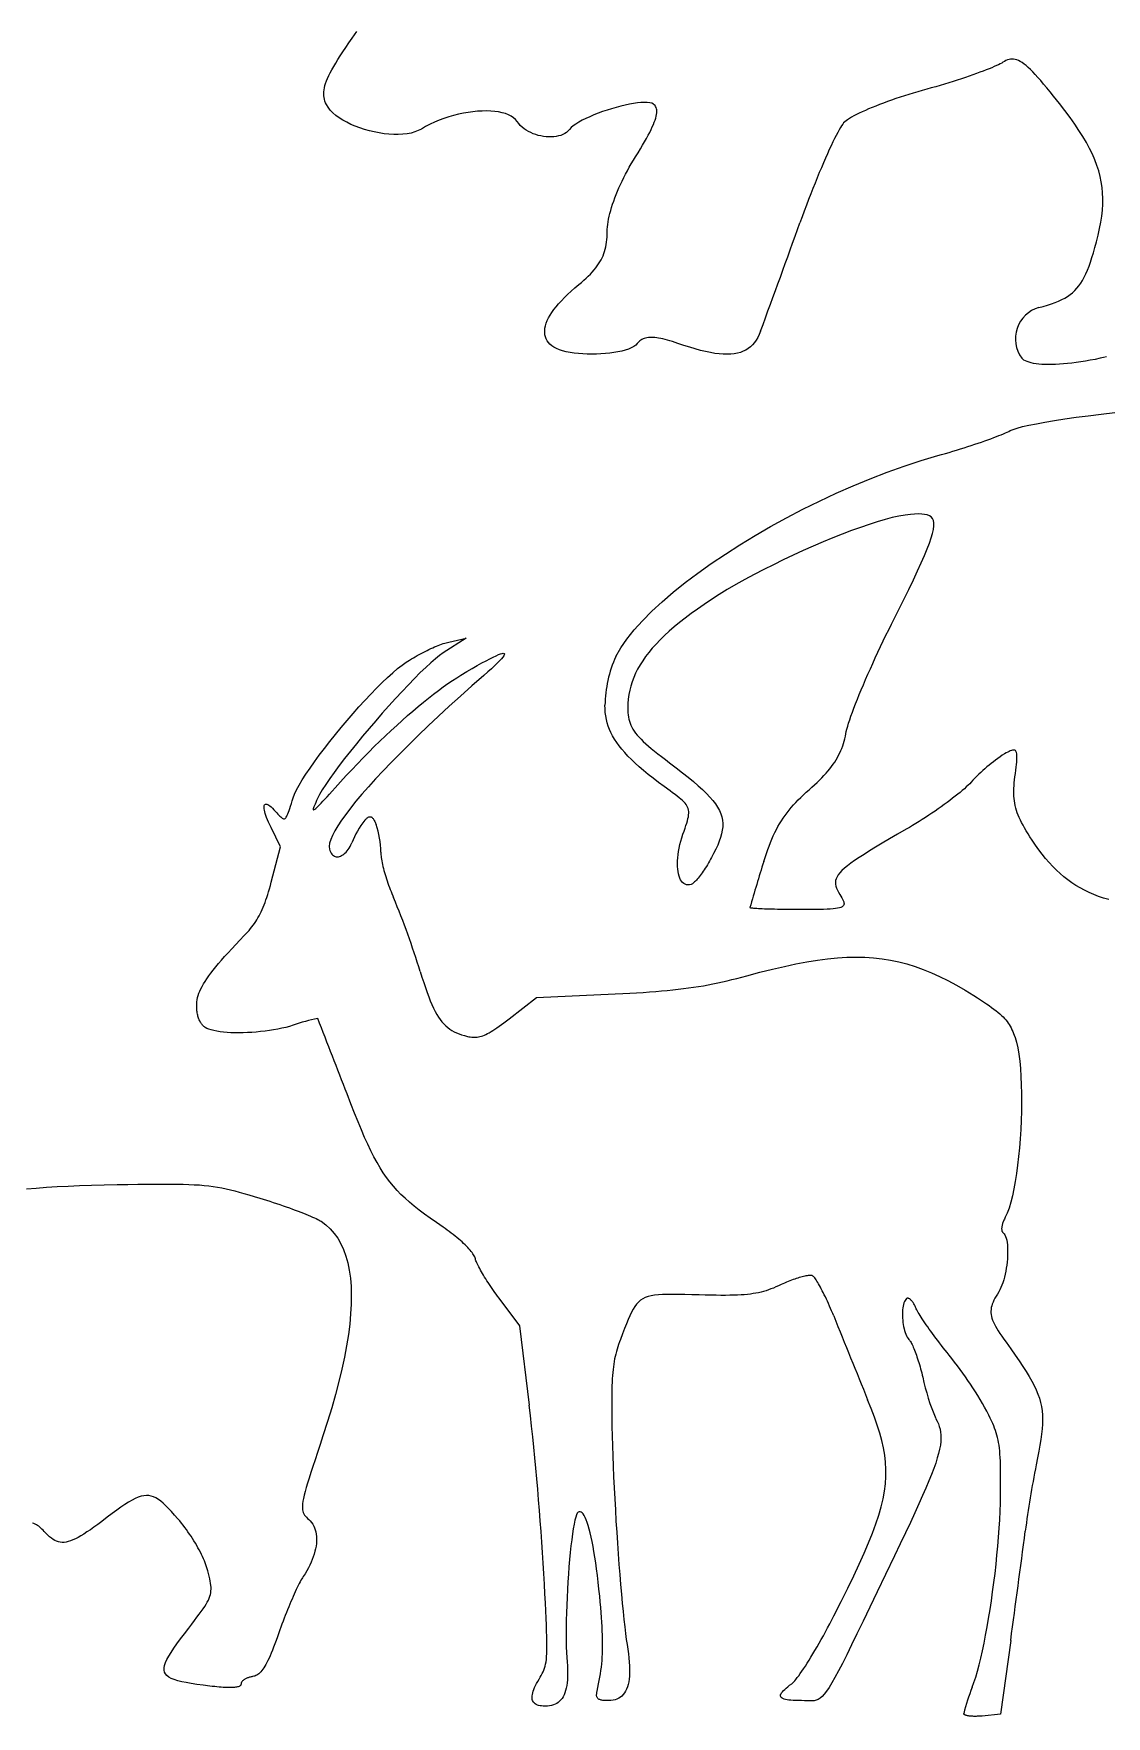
# Model space of a CAD drawing. Extents: x 3 to 294, y -207 to -4.
# Drawn here: x 135.6 to 187.1, y -200.8 to -120 of the extents above; entities that cross this region are included whole.
import ezdxf

# ---------------------------------------------------------------- set-up
doc = ezdxf.new("R2010")
doc.units = 0
doc.layers.get('0').update_dxf_attribs({"linetype": 'CONTINUOUS'})

msp = doc.modelspace()

# ---------------------------------------------------------------- linework, layer by layer
at = {"color": 1}
for p, q in [((183.044, -135.581), (183.044, -135.581)), ((156.385, -149.035), (155.272, -149.738)), ((155.544, -149.215), (156.385, -149.035)), ((147.48, -159.051), (147.019, -158.117)), ((147.03, -160.742), (147.48, -159.051)), ((170.001, -161.964), (170.001, -161.964)), ((158.444, -167.296), (159.751, -166.284)), ((159.751, -166.284), (163.537, -166.106)), ((158.953, -182.036), (157.96, -180.709)), ((159.413, -185.845), (158.953, -182.036)), ((182.512, -197.141), (182.027, -200.687)), ((180.258, -200.654), (180.258, -200.654)), ((182.027, -200.687), (181.143, -200.768))]:
    msp.add_line(p, q, dxfattribs=at)
for points in [[(149.672, -123.407), (149.635, -123.326), (149.604, -123.244), (149.58, -123.161), (149.562, -123.077), (149.551, -122.99), (149.547, -122.9), (149.55, -122.808), (149.56, -122.711), (149.579, -122.61), (149.605, -122.505), (149.639, -122.394), (149.681, -122.277), (149.732, -122.154), (149.792, -122.024), (149.86, -121.886), (149.937, -121.741), (150.024, -121.587), (150.12, -121.424), (150.226, -121.252), (150.342, -121.069), (150.467, -120.876), (150.604, -120.672), (150.75, -120.456), (150.907, -120.229)], [(150.907, -120.229), (151.019, -120.065), (151.129, -119.899)], [(182.14, -121.385), (182.082, -121.42), (182.012, -121.459), (181.928, -121.501), (181.833, -121.545), (181.726, -121.593), (181.607, -121.643), (181.479, -121.695), (181.34, -121.75), (181.193, -121.806), (181.036, -121.864), (180.872, -121.923), (180.7, -121.984), (180.521, -122.046), (180.336, -122.109), (180.145, -122.172), (179.949, -122.236), (179.748, -122.3), (179.544, -122.364), (179.336, -122.428), (179.125, -122.492), (178.912, -122.555), (178.698, -122.617), (178.482, -122.678), (178.266, -122.738)], [(184.57, -123.008), (184.402, -122.8), (184.243, -122.606), (184.093, -122.427), (183.951, -122.262), (183.817, -122.11), (183.69, -121.971), (183.57, -121.846), (183.457, -121.733), (183.35, -121.632), (183.248, -121.543), (183.151, -121.466), (183.059, -121.401), (182.971, -121.346), (182.887, -121.302), (182.806, -121.269), (182.727, -121.245), (182.651, -121.232), (182.576, -121.228), (182.503, -121.233), (182.431, -121.247), (182.359, -121.269), (182.286, -121.3), (182.213, -121.339), (182.14, -121.385)], [(178.266, -122.738), (178.051, -122.799), (177.836, -122.862), (177.623, -122.926), (177.411, -122.992), (177.203, -123.06), (176.997, -123.129), (176.795, -123.198), (176.598, -123.269), (176.405, -123.34), (176.218, -123.411), (176.037, -123.482), (175.863, -123.553), (175.696, -123.623), (175.537, -123.693), (175.386, -123.761), (175.243, -123.829), (175.111, -123.895), (174.988, -123.959), (174.876, -124.022), (174.775, -124.082), (174.687, -124.14), (174.61, -124.195), (174.546, -124.248), (174.496, -124.297)], [(154.231, -124.587), (154.082, -124.665), (153.917, -124.729), (153.736, -124.779), (153.543, -124.815), (153.339, -124.839), (153.125, -124.849), (152.903, -124.848), (152.675, -124.835), (152.443, -124.81), (152.209, -124.775), (151.974, -124.729), (151.74, -124.674), (151.509, -124.609), (151.283, -124.535), (151.063, -124.453), (150.852, -124.363), (150.651, -124.265), (150.461, -124.16), (150.285, -124.049), (150.125, -123.931), (149.981, -123.807), (149.857, -123.679), (149.753, -123.545), (149.672, -123.407)], [(165.365, -123.39), (165.289, -123.351), (165.189, -123.325), (165.068, -123.311), (164.928, -123.308), (164.77, -123.316), (164.597, -123.333), (164.412, -123.36), (164.215, -123.396), (164.01, -123.439), (163.798, -123.49), (163.582, -123.547), (163.363, -123.611), (163.145, -123.679), (162.928, -123.753), (162.716, -123.831), (162.51, -123.912), (162.312, -123.996), (162.125, -124.082), (161.95, -124.169), (161.791, -124.258), (161.648, -124.346), (161.524, -124.434), (161.422, -124.521), (161.343, -124.607)], [(164.508, -125.921), (164.629, -125.726), (164.741, -125.541), (164.846, -125.365), (164.943, -125.198), (165.032, -125.039), (165.114, -124.889), (165.188, -124.748), (165.255, -124.614), (165.314, -124.488), (165.366, -124.37), (165.41, -124.259), (165.448, -124.155), (165.478, -124.058), (165.502, -123.968), (165.518, -123.885), (165.527, -123.808), (165.53, -123.736), (165.526, -123.671), (165.515, -123.611), (165.498, -123.557), (165.474, -123.508), (165.444, -123.464), (165.408, -123.424), (165.365, -123.39)], [(186.626, -130.008), (186.708, -129.681), (186.778, -129.366), (186.835, -129.061), (186.88, -128.766), (186.911, -128.479), (186.929, -128.198), (186.934, -127.924), (186.924, -127.654), (186.9, -127.388), (186.861, -127.124), (186.807, -126.861), (186.737, -126.598), (186.652, -126.334), (186.55, -126.067), (186.432, -125.797), (186.298, -125.521), (186.145, -125.24), (185.976, -124.952), (185.788, -124.656), (185.583, -124.35), (185.358, -124.033), (185.115, -123.705), (184.852, -123.363), (184.57, -123.008)], [(158.832, -124.229), (158.756, -124.132), (158.661, -124.046), (158.547, -123.97), (158.417, -123.905), (158.272, -123.849), (158.113, -123.804), (157.941, -123.768), (157.757, -123.742), (157.563, -123.726), (157.36, -123.72), (157.149, -123.723), (156.93, -123.736), (156.707, -123.758), (156.479, -123.789), (156.248, -123.829), (156.015, -123.878), (155.781, -123.936), (155.548, -124.004), (155.317, -124.079), (155.089, -124.164), (154.865, -124.257), (154.647, -124.359), (154.435, -124.469), (154.231, -124.587)], [(161.343, -124.607), (161.276, -124.681), (161.2, -124.746), (161.114, -124.802), (161.021, -124.85), (160.92, -124.89), (160.814, -124.921), (160.702, -124.944), (160.586, -124.96), (160.466, -124.967), (160.343, -124.967), (160.219, -124.959), (160.093, -124.944), (159.968, -124.921), (159.843, -124.892), (159.72, -124.855), (159.6, -124.811), (159.483, -124.761), (159.37, -124.704), (159.262, -124.64), (159.161, -124.57), (159.066, -124.494), (158.979, -124.411), (158.901, -124.323), (158.832, -124.229)], [(174.496, -124.297), (174.45, -124.354), (174.398, -124.428), (174.34, -124.52), (174.277, -124.628), (174.209, -124.751), (174.136, -124.89), (174.059, -125.042), (173.978, -125.208), (173.893, -125.386), (173.805, -125.576), (173.714, -125.778), (173.62, -125.99), (173.524, -126.211), (173.426, -126.442), (173.326, -126.681), (173.224, -126.928), (173.122, -127.181), (173.018, -127.44), (172.914, -127.705), (172.81, -127.975), (172.706, -128.248), (172.603, -128.524), (172.5, -128.804), (172.398, -129.084)], [(163.149, -129.513), (163.152, -129.402), (163.16, -129.286), (163.174, -129.165), (163.192, -129.039), (163.216, -128.908), (163.245, -128.773), (163.279, -128.635), (163.317, -128.492), (163.36, -128.346), (163.408, -128.197), (163.461, -128.045), (163.517, -127.891), (163.578, -127.733), (163.644, -127.574), (163.713, -127.413), (163.787, -127.25), (163.864, -127.086), (163.946, -126.921), (164.031, -126.755), (164.119, -126.588), (164.211, -126.421), (164.307, -126.254), (164.406, -126.087), (164.508, -125.921)], [(161.784, -132.055), (161.909, -131.95), (162.027, -131.847), (162.139, -131.745), (162.243, -131.646), (162.341, -131.547), (162.433, -131.45), (162.518, -131.353), (162.597, -131.256), (162.669, -131.16), (162.736, -131.063), (162.798, -130.965), (162.854, -130.867), (162.904, -130.768), (162.949, -130.667), (162.989, -130.564), (163.025, -130.46), (163.055, -130.353), (163.081, -130.243), (163.103, -130.13), (163.12, -130.015), (163.133, -129.895), (163.142, -129.772), (163.148, -129.645), (163.149, -129.513)], [(183.862, -133.157), (184.076, -133.098), (184.277, -133.038), (184.465, -132.977), (184.641, -132.913), (184.805, -132.846), (184.959, -132.776), (185.103, -132.701), (185.236, -132.621), (185.362, -132.535), (185.478, -132.442), (185.588, -132.342), (185.69, -132.233), (185.787, -132.115), (185.877, -131.988), (185.963, -131.85), (186.045, -131.7), (186.123, -131.539), (186.198, -131.364), (186.271, -131.177), (186.343, -130.974), (186.413, -130.757), (186.484, -130.524), (186.554, -130.275), (186.626, -130.008)], [(160.486, -134.996), (160.4, -134.92), (160.328, -134.839), (160.267, -134.753), (160.219, -134.663), (160.184, -134.568), (160.16, -134.468), (160.149, -134.365), (160.15, -134.257), (160.164, -134.145), (160.189, -134.029), (160.226, -133.909), (160.276, -133.785), (160.337, -133.658), (160.41, -133.527), (160.495, -133.393), (160.592, -133.256), (160.7, -133.116), (160.82, -132.972), (160.952, -132.826), (161.096, -132.677), (161.25, -132.525), (161.417, -132.371), (161.595, -132.214), (161.784, -132.055)], [(164.594, -134.879), (164.52, -134.955), (164.424, -135.024), (164.306, -135.088), (164.169, -135.147), (164.016, -135.199), (163.847, -135.245), (163.666, -135.285), (163.473, -135.319), (163.271, -135.348), (163.062, -135.369), (162.848, -135.385), (162.631, -135.394), (162.412, -135.397), (162.194, -135.394), (161.979, -135.384), (161.768, -135.368), (161.564, -135.345), (161.369, -135.315), (161.184, -135.279), (161.011, -135.236), (160.853, -135.187), (160.712, -135.13), (160.589, -135.066), (160.486, -134.996)], [(166.538, -134.875), (166.405, -134.83), (166.277, -134.788), (166.155, -134.75), (166.038, -134.716), (165.926, -134.686), (165.819, -134.661), (165.716, -134.639), (165.619, -134.621), (165.526, -134.607), (165.437, -134.597), (165.353, -134.591), (165.273, -134.59), (165.197, -134.592), (165.124, -134.598), (165.056, -134.608), (164.992, -134.622), (164.931, -134.64), (164.873, -134.662), (164.819, -134.689), (164.768, -134.719), (164.72, -134.753), (164.676, -134.791), (164.634, -134.833), (164.594, -134.879)], [(170.507, -134.296), (170.444, -134.448), (170.375, -134.589), (170.298, -134.718), (170.214, -134.836), (170.122, -134.942), (170.023, -135.038), (169.915, -135.122), (169.799, -135.195), (169.674, -135.256), (169.539, -135.307), (169.396, -135.347), (169.243, -135.375), (169.079, -135.393), (168.906, -135.4), (168.721, -135.395), (168.526, -135.38), (168.32, -135.355), (168.102, -135.318), (167.873, -135.271), (167.631, -135.213), (167.377, -135.144), (167.111, -135.065), (166.831, -134.975), (166.538, -134.875)], [(186.805, -135.594), (186.566, -135.643), (186.332, -135.687), (186.102, -135.727), (185.879, -135.762), (185.66, -135.794), (185.448, -135.821), (185.243, -135.844), (185.044, -135.862), (184.852, -135.877), (184.668, -135.887), (184.491, -135.892), (184.322, -135.894), (184.162, -135.891), (184.01, -135.884), (183.867, -135.873), (183.734, -135.858), (183.611, -135.838), (183.497, -135.814), (183.394, -135.786), (183.301, -135.753), (183.219, -135.717), (183.149, -135.676), (183.09, -135.631), (183.044, -135.581)], [(187.113, -135.525), (186.965, -135.56), (186.805, -135.594)], [(182.489, -139.066), (182.629, -139.005), (182.827, -138.94), (183.081, -138.873), (183.388, -138.803), (183.746, -138.731), (184.154, -138.657), (184.609, -138.582), (185.108, -138.505), (185.65, -138.426), (186.233, -138.347), (186.855, -138.267), (187.512, -138.187)], [(179.015, -140.265), (179.195, -140.214), (179.376, -140.161), (179.557, -140.108), (179.738, -140.054), (179.918, -139.999), (180.097, -139.944), (180.274, -139.888), (180.449, -139.832), (180.621, -139.776), (180.789, -139.721), (180.953, -139.665), (181.113, -139.611), (181.268, -139.557), (181.417, -139.504), (181.561, -139.452), (181.697, -139.401), (181.827, -139.352), (181.948, -139.305), (182.062, -139.26), (182.167, -139.216), (182.263, -139.175), (182.349, -139.136), (182.424, -139.1), (182.489, -139.066)], [(163.56, -149.908), (163.8, -149.494), (164.096, -149.069), (164.446, -148.633), (164.846, -148.188), (165.294, -147.737), (165.787, -147.28), (166.321, -146.821), (166.894, -146.36), (167.504, -145.9), (168.146, -145.441), (168.819, -144.987), (169.52, -144.539), (170.245, -144.098), (170.991, -143.666), (171.757, -143.246), (172.538, -142.839), (173.332, -142.446), (174.137, -142.07), (174.948, -141.713), (175.764, -141.376), (176.582, -141.06), (177.398, -140.769), (178.21, -140.503), (179.015, -140.265)], [(177.697, -143.086), (177.441, -143.117), (177.151, -143.169), (176.831, -143.241), (176.484, -143.333), (176.112, -143.442), (175.718, -143.568), (175.304, -143.71), (174.874, -143.866), (174.428, -144.035), (173.972, -144.217), (173.505, -144.41), (173.033, -144.613), (172.556, -144.824), (172.078, -145.043), (171.601, -145.269), (171.129, -145.5), (170.662, -145.735), (170.205, -145.974), (169.76, -146.214), (169.328, -146.455), (168.914, -146.696), (168.52, -146.935), (168.147, -147.172), (167.799, -147.405)], [(176.794, -148.352), (177.093, -147.754), (177.368, -147.201), (177.618, -146.693), (177.844, -146.226), (178.045, -145.8), (178.223, -145.412), (178.378, -145.062), (178.509, -144.746), (178.617, -144.465), (178.703, -144.215), (178.766, -143.995), (178.808, -143.803), (178.828, -143.638), (178.826, -143.498), (178.803, -143.381), (178.76, -143.285), (178.696, -143.209), (178.611, -143.151), (178.507, -143.11), (178.383, -143.083), (178.24, -143.069), (178.078, -143.066), (177.897, -143.072), (177.697, -143.086)], [(167.799, -147.405), (167.482, -147.628), (167.18, -147.847), (166.894, -148.063), (166.624, -148.277), (166.369, -148.487), (166.128, -148.695), (165.903, -148.902), (165.693, -149.106), (165.496, -149.309), (165.314, -149.511), (165.146, -149.712), (164.992, -149.913), (164.852, -150.113), (164.724, -150.313), (164.61, -150.513), (164.509, -150.714), (164.421, -150.916), (164.345, -151.12), (164.281, -151.324), (164.229, -151.53), (164.19, -151.739), (164.161, -151.95), (164.145, -152.163), (164.139, -152.379)], [(174.601, -153.613), (174.622, -153.51), (174.651, -153.392), (174.689, -153.258), (174.734, -153.11), (174.787, -152.948), (174.848, -152.774), (174.915, -152.587), (174.989, -152.389), (175.069, -152.181), (175.155, -151.963), (175.247, -151.736), (175.344, -151.502), (175.446, -151.26), (175.552, -151.012), (175.662, -150.758), (175.777, -150.499), (175.895, -150.236), (176.016, -149.97), (176.141, -149.702), (176.267, -149.432), (176.396, -149.161), (176.527, -148.891), (176.66, -148.621), (176.794, -148.352)], [(153.498, -150.184), (153.582, -150.13), (153.669, -150.076), (153.757, -150.022), (153.848, -149.968), (153.939, -149.916), (154.032, -149.863), (154.126, -149.812), (154.22, -149.762), (154.315, -149.713), (154.409, -149.665), (154.503, -149.619), (154.596, -149.574), (154.688, -149.531), (154.779, -149.49), (154.868, -149.451), (154.955, -149.414), (155.04, -149.379), (155.122, -149.347), (155.202, -149.318), (155.278, -149.291), (155.35, -149.267), (155.419, -149.247), (155.484, -149.229), (155.544, -149.215)], [(148.081, -156.686), (148.147, -156.51), (148.244, -156.306), (148.368, -156.077), (148.519, -155.825), (148.693, -155.553), (148.889, -155.263), (149.103, -154.959), (149.335, -154.644), (149.581, -154.319), (149.84, -153.987), (150.108, -153.652), (150.385, -153.316), (150.667, -152.982), (150.953, -152.651), (151.239, -152.328), (151.525, -152.015), (151.807, -151.714), (152.084, -151.428), (152.352, -151.161), (152.611, -150.913), (152.857, -150.689), (153.088, -150.491), (153.303, -150.322), (153.498, -150.184)], [(155.272, -149.738), (155.102, -149.856), (154.905, -150.013), (154.684, -150.205), (154.44, -150.429), (154.178, -150.682), (153.899, -150.961), (153.607, -151.262), (153.304, -151.583), (152.993, -151.919), (152.677, -152.269), (152.358, -152.628), (152.04, -152.994), (151.724, -153.364), (151.415, -153.733), (151.114, -154.099), (150.824, -154.459), (150.548, -154.809), (150.29, -155.146), (150.051, -155.468), (149.834, -155.77), (149.642, -156.05), (149.479, -156.305), (149.346, -156.53), (149.247, -156.724)], [(156.13, -150.802), (156.412, -150.634), (156.674, -150.481), (156.915, -150.342), (157.135, -150.218), (157.336, -150.108), (157.515, -150.014), (157.675, -149.934), (157.814, -149.868), (157.932, -149.818), (158.03, -149.782), (158.107, -149.761), (158.164, -149.754), (158.2, -149.762), (158.215, -149.785), (158.21, -149.822), (158.184, -149.874), (158.137, -149.941), (158.07, -150.023), (157.981, -150.119), (157.872, -150.23), (157.742, -150.355), (157.591, -150.496), (157.419, -150.65), (157.227, -150.82)], [(157.227, -150.82), (156.656, -151.321), (156.102, -151.814), (155.567, -152.299), (155.051, -152.775), (154.555, -153.241), (154.079, -153.697), (153.625, -154.141), (153.192, -154.572), (152.782, -154.99), (152.395, -155.395), (152.033, -155.785), (151.695, -156.159), (151.382, -156.517), (151.095, -156.858), (150.836, -157.181), (150.604, -157.485), (150.4, -157.77), (150.225, -158.035), (150.079, -158.278), (149.964, -158.5), (149.88, -158.699), (149.828, -158.875), (149.808, -159.026), (149.822, -159.152)], [(150.088, -156.212), (150.354, -155.918), (150.622, -155.627), (150.891, -155.34), (151.162, -155.057), (151.433, -154.778), (151.704, -154.503), (151.974, -154.234), (152.245, -153.97), (152.514, -153.713), (152.781, -153.461), (153.047, -153.216), (153.31, -152.978), (153.57, -152.747), (153.827, -152.524), (154.081, -152.309), (154.33, -152.103), (154.575, -151.905), (154.816, -151.717), (155.05, -151.538), (155.28, -151.37), (155.503, -151.211), (155.719, -151.064), (155.928, -150.927), (156.13, -150.802)], [(166.163, -156.356), (165.878, -156.149), (165.61, -155.949), (165.357, -155.754), (165.119, -155.565), (164.896, -155.381), (164.687, -155.202), (164.493, -155.026), (164.313, -154.855), (164.146, -154.687), (163.993, -154.521), (163.852, -154.358), (163.724, -154.197), (163.608, -154.037), (163.504, -153.879), (163.411, -153.721), (163.33, -153.563), (163.26, -153.404), (163.2, -153.246), (163.15, -153.085), (163.11, -152.924), (163.079, -152.76), (163.058, -152.593), (163.045, -152.424), (163.041, -152.251)], [(164.139, -152.379), (164.141, -152.495), (164.147, -152.606), (164.157, -152.713), (164.172, -152.816), (164.192, -152.916), (164.217, -153.014), (164.249, -153.11), (164.288, -153.205), (164.333, -153.299), (164.385, -153.393), (164.446, -153.487), (164.515, -153.582), (164.592, -153.679), (164.679, -153.778), (164.775, -153.88), (164.881, -153.985), (164.997, -154.093), (165.125, -154.207), (165.263, -154.325), (165.414, -154.449), (165.576, -154.579), (165.751, -154.715), (165.94, -154.859), (166.141, -155.011)], [(172.84, -156.303), (172.973, -156.186), (173.1, -156.07), (173.222, -155.956), (173.337, -155.844), (173.447, -155.732), (173.551, -155.622), (173.65, -155.513), (173.743, -155.404), (173.831, -155.296), (173.914, -155.188), (173.992, -155.08), (174.065, -154.972), (174.133, -154.864), (174.197, -154.756), (174.256, -154.647), (174.31, -154.538), (174.361, -154.427), (174.407, -154.316), (174.449, -154.203), (174.486, -154.088), (174.521, -153.972), (174.551, -153.855), (174.578, -153.735), (174.601, -153.613)], [(166.141, -155.011), (166.464, -155.255), (166.763, -155.485), (167.038, -155.704), (167.29, -155.911), (167.519, -156.109), (167.726, -156.297), (167.912, -156.478), (168.077, -156.652), (168.221, -156.82), (168.344, -156.984), (168.449, -157.143), (168.534, -157.301), (168.601, -157.457), (168.649, -157.612), (168.68, -157.768), (168.695, -157.925), (168.692, -158.086), (168.674, -158.249), (168.64, -158.418), (168.592, -158.593), (168.528, -158.774), (168.451, -158.964), (168.361, -159.162), (168.257, -159.371)], [(182.718, -155.68), (182.739, -155.516), (182.758, -155.364), (182.775, -155.225), (182.788, -155.098), (182.799, -154.983), (182.807, -154.88), (182.811, -154.788), (182.812, -154.706), (182.809, -154.635), (182.802, -154.574), (182.792, -154.523), (182.777, -154.481), (182.758, -154.448), (182.735, -154.424), (182.707, -154.408), (182.674, -154.4), (182.637, -154.399), (182.594, -154.406), (182.546, -154.419), (182.492, -154.438), (182.433, -154.464), (182.368, -154.495), (182.297, -154.531), (182.22, -154.573)], [(183.536, -158.719), (183.437, -158.565), (183.344, -158.417), (183.257, -158.276), (183.178, -158.139), (183.104, -158.008), (183.037, -157.882), (182.976, -157.758), (182.921, -157.639), (182.872, -157.521), (182.828, -157.406), (182.79, -157.292), (182.757, -157.18), (182.729, -157.067), (182.706, -156.954), (182.688, -156.84), (182.675, -156.725), (182.666, -156.608), (182.662, -156.488), (182.661, -156.364), (182.665, -156.238), (182.673, -156.106), (182.684, -155.97), (182.699, -155.828), (182.718, -155.68)], [(147.236, -157.343), (147.294, -157.409), (147.347, -157.469), (147.396, -157.522), (147.44, -157.569), (147.481, -157.61), (147.519, -157.643), (147.554, -157.669), (147.586, -157.688), (147.616, -157.698), (147.644, -157.7), (147.671, -157.693), (147.697, -157.678), (147.723, -157.653), (147.748, -157.619), (147.774, -157.575), (147.8, -157.521), (147.828, -157.456), (147.856, -157.381), (147.887, -157.295), (147.92, -157.197), (147.955, -157.087), (147.994, -156.966), (148.035, -156.833), (148.081, -156.686)], [(149.247, -156.724), (149.202, -156.821), (149.162, -156.909), (149.128, -156.988), (149.098, -157.058), (149.075, -157.118), (149.058, -157.168), (149.046, -157.208), (149.042, -157.239), (149.044, -157.258), (149.053, -157.268), (149.07, -157.267), (149.094, -157.255), (149.127, -157.232), (149.167, -157.199), (149.216, -157.154), (149.274, -157.097), (149.341, -157.029), (149.418, -156.949), (149.504, -156.857), (149.6, -156.753), (149.706, -156.637), (149.822, -156.508), (149.95, -156.367), (150.088, -156.212)], [(166.786, -158.438), (166.84, -158.288), (166.888, -158.149), (166.93, -158.02), (166.968, -157.902), (166.999, -157.792), (167.024, -157.691), (167.043, -157.597), (167.055, -157.51), (167.061, -157.428), (167.059, -157.351), (167.05, -157.279), (167.034, -157.21), (167.01, -157.143), (166.977, -157.079), (166.937, -157.015), (166.888, -156.952), (166.83, -156.888), (166.764, -156.822), (166.688, -156.755), (166.603, -156.684), (166.508, -156.61), (166.403, -156.531), (166.288, -156.446), (166.163, -156.356)], [(170.662, -159.746), (170.724, -159.55), (170.787, -159.362), (170.851, -159.18), (170.915, -159.005), (170.982, -158.836), (171.05, -158.673), (171.12, -158.516), (171.192, -158.363), (171.266, -158.216), (171.344, -158.072), (171.424, -157.933), (171.507, -157.797), (171.594, -157.664), (171.684, -157.534), (171.778, -157.406), (171.876, -157.281), (171.979, -157.157), (172.086, -157.034), (172.198, -156.912), (172.315, -156.791), (172.438, -156.67), (172.566, -156.548), (172.7, -156.426), (172.84, -156.303)], [(180.611, -155.944), (180.543, -156.014), (180.467, -156.089), (180.382, -156.169), (180.289, -156.252), (180.189, -156.339), (180.082, -156.429), (179.969, -156.522), (179.849, -156.617), (179.724, -156.714), (179.593, -156.814), (179.458, -156.915), (179.319, -157.017), (179.177, -157.119), (179.031, -157.222), (178.882, -157.326), (178.731, -157.429), (178.578, -157.531), (178.424, -157.633), (178.27, -157.733), (178.114, -157.832), (177.959, -157.928), (177.805, -158.023), (177.651, -158.114), (177.499, -158.203)], [(147.019, -158.117), (146.956, -157.988), (146.9, -157.865), (146.851, -157.749), (146.808, -157.641), (146.772, -157.54), (146.742, -157.447), (146.718, -157.362), (146.701, -157.286), (146.69, -157.217), (146.685, -157.158), (146.687, -157.107), (146.694, -157.065), (146.708, -157.032), (146.727, -157.009), (146.752, -156.996), (146.784, -156.992), (146.82, -156.999), (146.863, -157.015), (146.911, -157.042), (146.965, -157.08), (147.025, -157.129), (147.09, -157.189), (147.16, -157.26), (147.236, -157.343)], [(151.519, -157.767), (151.55, -157.735), (151.58, -157.706), (151.609, -157.681), (151.636, -157.659), (151.662, -157.64), (151.686, -157.624), (151.71, -157.612), (151.733, -157.604), (151.755, -157.598), (151.776, -157.597), (151.796, -157.599), (151.816, -157.604), (151.836, -157.613), (151.856, -157.626), (151.875, -157.643), (151.894, -157.663), (151.913, -157.687), (151.933, -157.715), (151.953, -157.747), (151.973, -157.783), (151.993, -157.822), (152.014, -157.866), (152.036, -157.914), (152.059, -157.966)], [(177.499, -158.203), (177.085, -158.442), (176.703, -158.665), (176.352, -158.872), (176.031, -159.064), (175.739, -159.242), (175.474, -159.407), (175.236, -159.561), (175.024, -159.704), (174.837, -159.836), (174.674, -159.96), (174.533, -160.076), (174.414, -160.186), (174.316, -160.289), (174.237, -160.388), (174.177, -160.482), (174.135, -160.574), (174.109, -160.664), (174.099, -160.753), (174.103, -160.842), (174.121, -160.933), (174.152, -161.025), (174.194, -161.121), (174.247, -161.22), (174.309, -161.325)], [(149.822, -159.152), (149.844, -159.225), (149.871, -159.289), (149.902, -159.345), (149.936, -159.394), (149.974, -159.434), (150.014, -159.467), (150.057, -159.493), (150.103, -159.511), (150.15, -159.521), (150.2, -159.525), (150.25, -159.521), (150.302, -159.509), (150.354, -159.491), (150.407, -159.466), (150.46, -159.434), (150.513, -159.395), (150.565, -159.35), (150.617, -159.297), (150.667, -159.239), (150.716, -159.174), (150.763, -159.102), (150.808, -159.025), (150.851, -158.941), (150.891, -158.851)], [(167.18, -160.846), (167.099, -160.867), (167.022, -160.872), (166.951, -160.863), (166.885, -160.84), (166.824, -160.804), (166.768, -160.756), (166.718, -160.695), (166.673, -160.624), (166.634, -160.541), (166.6, -160.448), (166.573, -160.346), (166.551, -160.235), (166.535, -160.116), (166.525, -159.989), (166.522, -159.856), (166.525, -159.715), (166.534, -159.569), (166.55, -159.418), (166.572, -159.263), (166.601, -159.103), (166.637, -158.94), (166.68, -158.775), (166.729, -158.607), (166.786, -158.438)], [(187.215, -161.579), (186.968, -161.504), (186.729, -161.421), (186.497, -161.332), (186.274, -161.234), (186.057, -161.13), (185.846, -161.017), (185.642, -160.896), (185.444, -160.767), (185.251, -160.629), (185.064, -160.482), (184.881, -160.326), (184.702, -160.16), (184.527, -159.985), (184.355, -159.8), (184.187, -159.605), (184.021, -159.4), (183.858, -159.184), (183.696, -158.957), (183.536, -158.719)], [(152.284, -159.3), (152.285, -159.358), (152.289, -159.422), (152.296, -159.491), (152.306, -159.564), (152.318, -159.641), (152.332, -159.723), (152.349, -159.808), (152.368, -159.896), (152.389, -159.987), (152.412, -160.081), (152.437, -160.177), (152.464, -160.276), (152.493, -160.375), (152.523, -160.476), (152.555, -160.578), (152.589, -160.681), (152.623, -160.784), (152.66, -160.887), (152.697, -160.989), (152.735, -161.091), (152.775, -161.192), (152.815, -161.291), (152.856, -161.389), (152.898, -161.485)], [(168.257, -159.371), (168.209, -159.463), (168.161, -159.554), (168.111, -159.644), (168.061, -159.732), (168.01, -159.818), (167.959, -159.903), (167.908, -159.986), (167.857, -160.066), (167.806, -160.144), (167.756, -160.218), (167.706, -160.29), (167.656, -160.359), (167.608, -160.424), (167.561, -160.485), (167.515, -160.543), (167.47, -160.596), (167.427, -160.645), (167.385, -160.689), (167.345, -160.729), (167.307, -160.763), (167.272, -160.792), (167.239, -160.816), (167.208, -160.834), (167.18, -160.846)], [(145.735, -163.304), (145.814, -163.22), (145.89, -163.138), (145.962, -163.055), (146.032, -162.972), (146.098, -162.889), (146.162, -162.804), (146.223, -162.719), (146.282, -162.631), (146.338, -162.542), (146.392, -162.451), (146.445, -162.357), (146.496, -162.259), (146.545, -162.159), (146.592, -162.055), (146.639, -161.947), (146.684, -161.835), (146.729, -161.718), (146.773, -161.596), (146.816, -161.469), (146.859, -161.336), (146.901, -161.198), (146.944, -161.053), (146.987, -160.901), (147.03, -160.742)], [(174.309, -161.325), (174.36, -161.409), (174.405, -161.487), (174.443, -161.558), (174.474, -161.623), (174.497, -161.682), (174.51, -161.735), (174.514, -161.783), (174.507, -161.826), (174.489, -161.865), (174.459, -161.898), (174.417, -161.928), (174.361, -161.954), (174.291, -161.976), (174.206, -161.995), (174.105, -162.01), (173.988, -162.023), (173.854, -162.033), (173.703, -162.041), (173.532, -162.047), (173.343, -162.051), (173.133, -162.054), (172.903, -162.056), (172.652, -162.057), (172.378, -162.057)], [(172.378, -162.057), (172.215, -162.057), (172.056, -162.056), (171.899, -162.055), (171.747, -162.054), (171.598, -162.052), (171.453, -162.05), (171.314, -162.047), (171.179, -162.044), (171.049, -162.041), (170.926, -162.038), (170.808, -162.034), (170.697, -162.03), (170.593, -162.025), (170.496, -162.021), (170.406, -162.016), (170.325, -162.011), (170.251, -162.006), (170.187, -162), (170.131, -161.995), (170.085, -161.989), (170.049, -161.983), (170.022, -161.977), (170.006, -161.971), (170.001, -161.964)], [(143.45, -166.678), (143.453, -166.58), (143.461, -166.482), (143.476, -166.383), (143.497, -166.282), (143.525, -166.18), (143.56, -166.075), (143.602, -165.968), (143.652, -165.857), (143.71, -165.743), (143.776, -165.625), (143.851, -165.503), (143.935, -165.375), (144.027, -165.243), (144.129, -165.104), (144.241, -164.959), (144.363, -164.808), (144.495, -164.649), (144.638, -164.483), (144.792, -164.309), (144.957, -164.127), (145.133, -163.935), (145.322, -163.735), (145.522, -163.524), (145.735, -163.304)], [(169.847, -165.236), (170.475, -165.068), (171.075, -164.917), (171.65, -164.784), (172.2, -164.667), (172.728, -164.568), (173.234, -164.486), (173.722, -164.422), (174.193, -164.376), (174.647, -164.348), (175.088, -164.338), (175.516, -164.347), (175.934, -164.373), (176.343, -164.419), (176.745, -164.483), (177.141, -164.566), (177.534, -164.668), (177.924, -164.789), (178.315, -164.93), (178.706, -165.089), (179.101, -165.269), (179.501, -165.468), (179.907, -165.688), (180.322, -165.927), (180.746, -166.187)], [(154.175, -165.025), (154.26, -165.301), (154.344, -165.56), (154.425, -165.802), (154.504, -166.029), (154.583, -166.239), (154.66, -166.436), (154.738, -166.618), (154.815, -166.786), (154.893, -166.942), (154.972, -167.085), (155.053, -167.217), (155.136, -167.338), (155.22, -167.448), (155.308, -167.548), (155.399, -167.639), (155.494, -167.721), (155.593, -167.796), (155.696, -167.863), (155.805, -167.923), (155.919, -167.977), (156.039, -168.025), (156.165, -168.069), (156.298, -168.108), (156.439, -168.143)], [(163.537, -166.106), (163.893, -166.089), (164.234, -166.07), (164.563, -166.051), (164.879, -166.031), (165.183, -166.01), (165.476, -165.987), (165.76, -165.963), (166.034, -165.938), (166.3, -165.911), (166.558, -165.882), (166.809, -165.851), (167.055, -165.819), (167.296, -165.784), (167.532, -165.748), (167.765, -165.709), (167.995, -165.667), (168.224, -165.623), (168.452, -165.577), (168.68, -165.527), (168.908, -165.475), (169.138, -165.42), (169.371, -165.362), (169.607, -165.301), (169.847, -165.236)], [(180.746, -166.187), (180.913, -166.292), (181.069, -166.392), (181.214, -166.487), (181.351, -166.578), (181.478, -166.665), (181.596, -166.749), (181.706, -166.83), (181.808, -166.909), (181.902, -166.986), (181.99, -167.061), (182.071, -167.134), (182.146, -167.208), (182.215, -167.28), (182.279, -167.354), (182.337, -167.427), (182.392, -167.502), (182.442, -167.578), (182.489, -167.656), (182.533, -167.737), (182.574, -167.821), (182.613, -167.907), (182.65, -167.998), (182.686, -168.092), (182.721, -168.191)], [(143.857, -167.71), (143.825, -167.688), (143.794, -167.663), (143.765, -167.636), (143.737, -167.607), (143.71, -167.577), (143.684, -167.544), (143.66, -167.51), (143.636, -167.473), (143.614, -167.435), (143.594, -167.395), (143.574, -167.354), (143.556, -167.31), (143.54, -167.266), (143.524, -167.219), (143.51, -167.171), (143.498, -167.122), (143.487, -167.071), (143.477, -167.019), (143.469, -166.965), (143.462, -166.91), (143.457, -166.854), (143.453, -166.797), (143.451, -166.738), (143.45, -166.678)], [(148.084, -167.61), (147.911, -167.662), (147.729, -167.711), (147.54, -167.755), (147.344, -167.796), (147.143, -167.832), (146.938, -167.864), (146.729, -167.892), (146.519, -167.916), (146.309, -167.936), (146.099, -167.951), (145.89, -167.963), (145.684, -167.97), (145.483, -167.972), (145.286, -167.971), (145.096, -167.965), (144.913, -167.954), (144.739, -167.94), (144.574, -167.92), (144.42, -167.897), (144.279, -167.868), (144.151, -167.836), (144.037, -167.799), (143.938, -167.757), (143.857, -167.71)], [(156.439, -168.143), (156.509, -168.159), (156.578, -168.171), (156.646, -168.18), (156.712, -168.185), (156.778, -168.187), (156.843, -168.185), (156.909, -168.179), (156.975, -168.168), (157.042, -168.154), (157.111, -168.135), (157.181, -168.111), (157.254, -168.082), (157.329, -168.048), (157.407, -168.01), (157.489, -167.965), (157.574, -167.915), (157.664, -167.86), (157.758, -167.798), (157.857, -167.731), (157.962, -167.657), (158.073, -167.577), (158.19, -167.49), (158.313, -167.396), (158.444, -167.296)], [(182.721, -168.191), (182.79, -168.427), (182.85, -168.698), (182.901, -169.001), (182.943, -169.333), (182.977, -169.69), (183.003, -170.069), (183.021, -170.466), (183.03, -170.879), (183.032, -171.303), (183.026, -171.737), (183.013, -172.175), (182.993, -172.615), (182.966, -173.054), (182.931, -173.488), (182.891, -173.914), (182.843, -174.328), (182.79, -174.727), (182.73, -175.108), (182.664, -175.468), (182.593, -175.803), (182.516, -176.109), (182.433, -176.384), (182.346, -176.624), (182.253, -176.825)], [(155.271, -177.298), (154.955, -177.08), (154.66, -176.872), (154.385, -176.672), (154.127, -176.478), (153.887, -176.289), (153.662, -176.102), (153.451, -175.915), (153.253, -175.726), (153.066, -175.534), (152.889, -175.336), (152.721, -175.131), (152.559, -174.917), (152.404, -174.691), (152.252, -174.452), (152.103, -174.198), (151.956, -173.927), (151.809, -173.636), (151.661, -173.325), (151.509, -172.99), (151.354, -172.631), (151.193, -172.245), (151.026, -171.83), (150.849, -171.384), (150.664, -170.905)], [(135.281, -175.462), (135.754, -175.423), (136.244, -175.388), (136.753, -175.357), (137.283, -175.331), (137.834, -175.308), (138.409, -175.288), (139.01, -175.272), (139.637, -175.259)], [(139.637, -175.259), (140.147, -175.251), (140.619, -175.243), (141.056, -175.237), (141.46, -175.233), (141.833, -175.231), (142.179, -175.232), (142.5, -175.235), (142.798, -175.241), (143.075, -175.249), (143.335, -175.262), (143.579, -175.277), (143.81, -175.297), (144.031, -175.32), (144.243, -175.348), (144.451, -175.38), (144.655, -175.416), (144.859, -175.458), (145.065, -175.505), (145.275, -175.557), (145.492, -175.615), (145.718, -175.678), (145.957, -175.748), (146.21, -175.824), (146.48, -175.907)], [(146.48, -175.907), (146.642, -175.957), (146.804, -176.009), (146.966, -176.061), (147.126, -176.113), (147.285, -176.167), (147.442, -176.22), (147.597, -176.273), (147.749, -176.326), (147.897, -176.379), (148.042, -176.432), (148.183, -176.483), (148.318, -176.534), (148.449, -176.584), (148.575, -176.633), (148.694, -176.681), (148.807, -176.727), (148.913, -176.771), (149.011, -176.814), (149.102, -176.854), (149.185, -176.893), (149.259, -176.929), (149.324, -176.962), (149.379, -176.993), (149.424, -177.021)], [(182.253, -176.825), (182.23, -176.87), (182.209, -176.915), (182.189, -176.958), (182.17, -177), (182.154, -177.041), (182.139, -177.082), (182.125, -177.121), (182.114, -177.159), (182.104, -177.195), (182.095, -177.231), (182.088, -177.265), (182.083, -177.298), (182.08, -177.329), (182.078, -177.359), (182.078, -177.388), (182.08, -177.415), (182.083, -177.441), (182.088, -177.465), (182.094, -177.487), (182.103, -177.508), (182.113, -177.527), (182.125, -177.544), (182.138, -177.559), (182.153, -177.572)], [(149.424, -177.021), (149.652, -177.19), (149.86, -177.383), (150.049, -177.598), (150.218, -177.836), (150.368, -178.097), (150.498, -178.381), (150.609, -178.688), (150.7, -179.018), (150.772, -179.37), (150.824, -179.745), (150.857, -180.142), (150.87, -180.562), (150.864, -181.004), (150.838, -181.468), (150.793, -181.954), (150.728, -182.462), (150.644, -182.993), (150.541, -183.545), (150.417, -184.119), (150.275, -184.715), (150.113, -185.333), (149.931, -185.972), (149.73, -186.633), (149.509, -187.315)], [(156.824, -178.822), (156.81, -178.779), (156.791, -178.733), (156.767, -178.685), (156.737, -178.634), (156.702, -178.58), (156.662, -178.525), (156.618, -178.466), (156.568, -178.406), (156.514, -178.345), (156.456, -178.281), (156.394, -178.216), (156.327, -178.149), (156.257, -178.081), (156.183, -178.013), (156.105, -177.943), (156.024, -177.872), (155.94, -177.801), (155.852, -177.729), (155.762, -177.657), (155.669, -177.585), (155.573, -177.513), (155.475, -177.441), (155.374, -177.369), (155.271, -177.298)], [(182.153, -177.572), (182.197, -177.616), (182.235, -177.674), (182.269, -177.747), (182.297, -177.832), (182.32, -177.928), (182.339, -178.035), (182.352, -178.151), (182.361, -178.276), (182.366, -178.407), (182.366, -178.543), (182.361, -178.684), (182.352, -178.829), (182.339, -178.976), (182.322, -179.123), (182.301, -179.271), (182.276, -179.417), (182.246, -179.561), (182.213, -179.701), (182.177, -179.836), (182.136, -179.966), (182.093, -180.088), (182.045, -180.202), (181.995, -180.307), (181.941, -180.4)], [(157.96, -180.709), (157.891, -180.617), (157.824, -180.524), (157.757, -180.431), (157.691, -180.337), (157.626, -180.243), (157.562, -180.149), (157.5, -180.056), (157.439, -179.964), (157.381, -179.872), (157.324, -179.782), (157.269, -179.694), (157.216, -179.607), (157.166, -179.523), (157.118, -179.441), (157.073, -179.362), (157.031, -179.286), (156.993, -179.213), (156.957, -179.144), (156.925, -179.079), (156.897, -179.018), (156.872, -178.961), (156.852, -178.91), (156.836, -178.863), (156.824, -178.822)], [(171.497, -180.059), (171.369, -180.117), (171.245, -180.172), (171.125, -180.223), (171.007, -180.269), (170.89, -180.312), (170.773, -180.35), (170.656, -180.386), (170.537, -180.418), (170.415, -180.446), (170.289, -180.471), (170.159, -180.493), (170.023, -180.512), (169.88, -180.529), (169.729, -180.542), (169.57, -180.553), (169.4, -180.562), (169.22, -180.568), (169.028, -180.572), (168.823, -180.574), (168.604, -180.574), (168.371, -180.572), (168.121, -180.569), (167.855, -180.563), (167.57, -180.557)], [(173.003, -179.636), (172.98, -179.628), (172.952, -179.622), (172.919, -179.619), (172.881, -179.619), (172.839, -179.621), (172.792, -179.626), (172.742, -179.633), (172.688, -179.642), (172.63, -179.654), (172.569, -179.667), (172.505, -179.683), (172.438, -179.702), (172.368, -179.722), (172.297, -179.744), (172.222, -179.768), (172.147, -179.794), (172.069, -179.821), (171.99, -179.851), (171.909, -179.881), (171.828, -179.914), (171.746, -179.948), (171.663, -179.984), (171.58, -180.02), (171.497, -180.059)], [(174.02, -181.564), (173.97, -181.442), (173.92, -181.322), (173.869, -181.203), (173.818, -181.086), (173.768, -180.972), (173.717, -180.86), (173.667, -180.751), (173.617, -180.645), (173.567, -180.543), (173.519, -180.445), (173.471, -180.351), (173.424, -180.261), (173.379, -180.176), (173.335, -180.097), (173.292, -180.022), (173.251, -179.953), (173.212, -179.89), (173.175, -179.833), (173.14, -179.782), (173.108, -179.738), (173.077, -179.701), (173.05, -179.672), (173.025, -179.65), (173.003, -179.636)], [(167.57, -180.557), (167.204, -180.548), (166.87, -180.54), (166.565, -180.533), (166.288, -180.53), (166.037, -180.531), (165.811, -180.538), (165.606, -180.55), (165.422, -180.569), (165.257, -180.597), (165.108, -180.634), (164.975, -180.681), (164.855, -180.739), (164.746, -180.81), (164.647, -180.894), (164.556, -180.993), (164.471, -181.106), (164.389, -181.236), (164.311, -181.384), (164.232, -181.55), (164.153, -181.736), (164.07, -181.942), (163.982, -182.169), (163.888, -182.419), (163.785, -182.693)], [(177.513, -180.731), (177.476, -180.767), (177.443, -180.814), (177.414, -180.87), (177.388, -180.935), (177.367, -181.009), (177.35, -181.089), (177.336, -181.176), (177.326, -181.267), (177.32, -181.363), (177.317, -181.463), (177.318, -181.564), (177.323, -181.668), (177.33, -181.772), (177.342, -181.875), (177.357, -181.978), (177.375, -182.078), (177.396, -182.176), (177.42, -182.269), (177.448, -182.357), (177.479, -182.44), (177.512, -182.516), (177.549, -182.585), (177.589, -182.645), (177.631, -182.695)], [(177.962, -181.175), (177.944, -181.135), (177.926, -181.096), (177.908, -181.058), (177.889, -181.022), (177.869, -180.988), (177.849, -180.955), (177.829, -180.924), (177.809, -180.895), (177.789, -180.868), (177.768, -180.842), (177.748, -180.819), (177.727, -180.798), (177.707, -180.779), (177.687, -180.762), (177.667, -180.747), (177.648, -180.735), (177.629, -180.726), (177.61, -180.718), (177.592, -180.714), (177.575, -180.712), (177.558, -180.712), (177.542, -180.716), (177.527, -180.722), (177.513, -180.731)], [(181.941, -180.4), (181.872, -180.511), (181.81, -180.616), (181.755, -180.716), (181.706, -180.812), (181.665, -180.903), (181.63, -180.992), (181.602, -181.079), (181.581, -181.163), (181.567, -181.247), (181.561, -181.33), (181.562, -181.413), (181.57, -181.498), (181.586, -181.583), (181.61, -181.672), (181.641, -181.763), (181.681, -181.857), (181.728, -181.956), (181.783, -182.06), (181.847, -182.17), (181.918, -182.286), (181.998, -182.408), (182.087, -182.538), (182.183, -182.677), (182.289, -182.824)], [(179.552, -183.44), (179.46, -183.325), (179.369, -183.209), (179.278, -183.093), (179.188, -182.977), (179.099, -182.861), (179.012, -182.746), (178.926, -182.631), (178.842, -182.519), (178.761, -182.407), (178.682, -182.298), (178.605, -182.191), (178.532, -182.087), (178.461, -181.986), (178.394, -181.889), (178.331, -181.795), (178.271, -181.705), (178.215, -181.62), (178.164, -181.539), (178.118, -181.464), (178.076, -181.394), (178.039, -181.329), (178.008, -181.271), (177.982, -181.22), (177.962, -181.175)], [(163.785, -182.693), (163.74, -182.814), (163.698, -182.932), (163.66, -183.048), (163.624, -183.163), (163.591, -183.278), (163.56, -183.393), (163.533, -183.51), (163.507, -183.629), (163.484, -183.75), (163.464, -183.875), (163.445, -184.005), (163.429, -184.14), (163.415, -184.281), (163.403, -184.428), (163.392, -184.584), (163.384, -184.747), (163.377, -184.92), (163.372, -185.103), (163.368, -185.296), (163.366, -185.502), (163.365, -185.719), (163.365, -185.95), (163.367, -186.194), (163.37, -186.453)], [(177.631, -182.695), (177.654, -182.721), (177.677, -182.753), (177.702, -182.791), (177.728, -182.835), (177.754, -182.885), (177.781, -182.94), (177.809, -182.999), (177.838, -183.063), (177.867, -183.132), (177.896, -183.205), (177.926, -183.281), (177.956, -183.361), (177.986, -183.445), (178.015, -183.531), (178.045, -183.62), (178.075, -183.712), (178.104, -183.806), (178.132, -183.901), (178.161, -183.999), (178.188, -184.097), (178.215, -184.197), (178.241, -184.298), (178.266, -184.399), (178.29, -184.501)], [(182.289, -182.824), (182.519, -183.144), (182.73, -183.443), (182.923, -183.722), (183.1, -183.985), (183.259, -184.233), (183.402, -184.468), (183.529, -184.692), (183.641, -184.907), (183.738, -185.114), (183.821, -185.317), (183.889, -185.516), (183.945, -185.715), (183.987, -185.913), (184.017, -186.115), (184.034, -186.321), (184.041, -186.534), (184.036, -186.756), (184.02, -186.988), (183.995, -187.232), (183.96, -187.491), (183.916, -187.766), (183.863, -188.06), (183.802, -188.374), (183.734, -188.711)], [(174.03, -195.955), (174.374, -195.272), (174.692, -194.633), (174.982, -194.034), (175.246, -193.473), (175.483, -192.946), (175.695, -192.451), (175.882, -191.984), (176.044, -191.543), (176.182, -191.125), (176.296, -190.727), (176.386, -190.345), (176.454, -189.978), (176.499, -189.621), (176.523, -189.273), (176.524, -188.929), (176.505, -188.588), (176.465, -188.246), (176.405, -187.901), (176.325, -187.548), (176.226, -187.186), (176.109, -186.811), (175.973, -186.421), (175.819, -186.013), (175.648, -185.583)], [(163.37, -186.453), (163.376, -186.878), (163.387, -187.326), (163.4, -187.794), (163.417, -188.28), (163.436, -188.781), (163.459, -189.294), (163.483, -189.816), (163.511, -190.344), (163.54, -190.876), (163.571, -191.408), (163.604, -191.938), (163.639, -192.463), (163.674, -192.98), (163.712, -193.487), (163.75, -193.98), (163.788, -194.456), (163.828, -194.914), (163.868, -195.349), (163.908, -195.759), (163.948, -196.142), (163.988, -196.494), (164.028, -196.813), (164.067, -197.095), (164.105, -197.339)], [(178.919, -186.495), (178.984, -186.619), (179.04, -186.743), (179.086, -186.869), (179.123, -186.999), (179.149, -187.135), (179.163, -187.277), (179.167, -187.429), (179.158, -187.591), (179.136, -187.765), (179.102, -187.954), (179.053, -188.159), (178.991, -188.382), (178.914, -188.624), (178.821, -188.888), (178.712, -189.174), (178.588, -189.485), (178.446, -189.823), (178.287, -190.189), (178.11, -190.585), (177.914, -191.013), (177.7, -191.475), (177.466, -191.972), (177.212, -192.506), (176.937, -193.079)], [(182.025, -190.18), (182.027, -189.889), (182.028, -189.618), (182.028, -189.367), (182.027, -189.134), (182.025, -188.918), (182.021, -188.717), (182.015, -188.531), (182.007, -188.358), (181.997, -188.197), (181.985, -188.046), (181.97, -187.904), (181.953, -187.771), (181.933, -187.644), (181.91, -187.522), (181.883, -187.405), (181.853, -187.291), (181.82, -187.178), (181.783, -187.066), (181.742, -186.953), (181.696, -186.838), (181.647, -186.719), (181.593, -186.595), (181.534, -186.466), (181.47, -186.33)], [(149.509, -187.315), (149.37, -187.733), (149.243, -188.116), (149.128, -188.468), (149.023, -188.789), (148.929, -189.082), (148.846, -189.347), (148.773, -189.587), (148.709, -189.803), (148.656, -189.997), (148.612, -190.17), (148.577, -190.324), (148.551, -190.461), (148.533, -190.581), (148.524, -190.688), (148.523, -190.782), (148.53, -190.866), (148.544, -190.94), (148.565, -191.006), (148.594, -191.067), (148.629, -191.123), (148.67, -191.176), (148.717, -191.228), (148.771, -191.281), (148.829, -191.335)], [(142.552, -191.307), (142.393, -191.125), (142.245, -190.958), (142.105, -190.808), (141.973, -190.673), (141.848, -190.555), (141.727, -190.453), (141.61, -190.367), (141.495, -190.298), (141.382, -190.244), (141.268, -190.207), (141.152, -190.186), (141.034, -190.182), (140.911, -190.194), (140.782, -190.222), (140.646, -190.267), (140.502, -190.329), (140.349, -190.407), (140.184, -190.502), (140.007, -190.614), (139.817, -190.742), (139.611, -190.887), (139.389, -191.049), (139.15, -191.227), (138.891, -191.423)], [(180.668, -199.391), (180.75, -199.162), (180.832, -198.905), (180.914, -198.622), (180.995, -198.315), (181.076, -197.986), (181.155, -197.637), (181.232, -197.27), (181.307, -196.887), (181.381, -196.49), (181.451, -196.081), (181.519, -195.662), (181.585, -195.235), (181.646, -194.801), (181.704, -194.363), (181.759, -193.923), (181.809, -193.482), (181.854, -193.043), (181.895, -192.608), (181.931, -192.178), (181.962, -191.756), (181.987, -191.343), (182.006, -190.941), (182.018, -190.553), (182.025, -190.18)], [(138.891, -191.423), (138.699, -191.568), (138.518, -191.701), (138.347, -191.823), (138.186, -191.933), (138.034, -192.032), (137.892, -192.12), (137.757, -192.197), (137.63, -192.263), (137.51, -192.318), (137.396, -192.363), (137.288, -192.396), (137.185, -192.419), (137.087, -192.432), (136.993, -192.434), (136.902, -192.427), (136.813, -192.409), (136.727, -192.381), (136.643, -192.343), (136.559, -192.295), (136.476, -192.238), (136.393, -192.171), (136.309, -192.094), (136.223, -192.009), (136.135, -191.914)], [(143.979, -193.793), (143.955, -193.704), (143.927, -193.612), (143.895, -193.517), (143.859, -193.42), (143.819, -193.32), (143.776, -193.218), (143.729, -193.115), (143.679, -193.01), (143.627, -192.903), (143.571, -192.796), (143.512, -192.688), (143.451, -192.579), (143.387, -192.469), (143.32, -192.36), (143.252, -192.25), (143.181, -192.141), (143.108, -192.033), (143.033, -191.925), (142.957, -191.818), (142.878, -191.712), (142.799, -191.608), (142.717, -191.506), (142.635, -191.405), (142.552, -191.307)], [(148.829, -191.335), (148.899, -191.405), (148.961, -191.48), (149.016, -191.561), (149.064, -191.647), (149.105, -191.737), (149.138, -191.833), (149.165, -191.933), (149.184, -192.037), (149.197, -192.145), (149.202, -192.256), (149.201, -192.371), (149.192, -192.49), (149.177, -192.611), (149.155, -192.735), (149.126, -192.862), (149.09, -192.991), (149.047, -193.122), (148.997, -193.255), (148.941, -193.389), (148.878, -193.525), (148.808, -193.662), (148.731, -193.799), (148.648, -193.938), (148.558, -194.077)], [(161.716, -191.035), (161.677, -191.106), (161.637, -191.219), (161.597, -191.371), (161.558, -191.559), (161.52, -191.779), (161.482, -192.028), (161.446, -192.303), (161.411, -192.602), (161.377, -192.92), (161.346, -193.255), (161.316, -193.604), (161.289, -193.963), (161.264, -194.33), (161.241, -194.702), (161.222, -195.074), (161.206, -195.445), (161.193, -195.81), (161.184, -196.168), (161.178, -196.514), (161.177, -196.845), (161.18, -197.16), (161.187, -197.453), (161.2, -197.723), (161.217, -197.966)], [(162.789, -195.019), (162.753, -194.672), (162.717, -194.338), (162.679, -194.017), (162.639, -193.71), (162.599, -193.418), (162.557, -193.139), (162.514, -192.876), (162.47, -192.628), (162.425, -192.395), (162.379, -192.179), (162.333, -191.979), (162.286, -191.795), (162.239, -191.629), (162.192, -191.48), (162.144, -191.349), (162.095, -191.237), (162.047, -191.143), (161.999, -191.067), (161.951, -191.011), (161.903, -190.975), (161.856, -190.959), (161.809, -190.963), (161.762, -190.988), (161.716, -191.035)], [(136.135, -191.914), (136.08, -191.853), (136.026, -191.797), (135.974, -191.746), (135.921, -191.699), (135.869, -191.657), (135.815, -191.618), (135.759, -191.584), (135.702, -191.554), (135.641, -191.527), (135.577, -191.505)], [(143.071, -196.545), (143.214, -196.358), (143.345, -196.186), (143.465, -196.027), (143.573, -195.881), (143.671, -195.747), (143.758, -195.622), (143.836, -195.507), (143.903, -195.399), (143.961, -195.298), (144.011, -195.202), (144.051, -195.111), (144.084, -195.023), (144.109, -194.937), (144.126, -194.852), (144.137, -194.766), (144.141, -194.679), (144.138, -194.59), (144.13, -194.497), (144.116, -194.399), (144.098, -194.294), (144.074, -194.183), (144.046, -194.063), (144.015, -193.933), (143.979, -193.793)], [(176.937, -193.079), (176.503, -193.983), (176.108, -194.806), (175.75, -195.551), (175.427, -196.223), (175.136, -196.824), (174.875, -197.359), (174.642, -197.832), (174.433, -198.246), (174.247, -198.605), (174.08, -198.914), (173.931, -199.176), (173.798, -199.394), (173.676, -199.573), (173.565, -199.716), (173.462, -199.827), (173.364, -199.911), (173.269, -199.97), (173.174, -200.009), (173.077, -200.032), (172.975, -200.042), (172.866, -200.043), (172.748, -200.039), (172.618, -200.033), (172.473, -200.031)], [(148.558, -194.077), (148.525, -194.128), (148.489, -194.188), (148.451, -194.255), (148.41, -194.33), (148.368, -194.413), (148.323, -194.501), (148.277, -194.597), (148.229, -194.698), (148.18, -194.804), (148.13, -194.915), (148.078, -195.032), (148.026, -195.152), (147.973, -195.276), (147.919, -195.403), (147.865, -195.534), (147.811, -195.667), (147.757, -195.802), (147.703, -195.939), (147.65, -196.077), (147.597, -196.217), (147.544, -196.356), (147.493, -196.496), (147.443, -196.636), (147.394, -196.775)], [(159.879, -198.997), (159.934, -198.904), (159.984, -198.816), (160.029, -198.731), (160.07, -198.648), (160.107, -198.563), (160.14, -198.475), (160.168, -198.381), (160.192, -198.281), (160.213, -198.17), (160.229, -198.048), (160.242, -197.913), (160.251, -197.761), (160.257, -197.591), (160.258, -197.402), (160.257, -197.19), (160.252, -196.953), (160.244, -196.691), (160.233, -196.4), (160.219, -196.078), (160.202, -195.723), (160.182, -195.334), (160.16, -194.907), (160.135, -194.442), (160.107, -193.935)], [(162.665, -199.571), (162.703, -199.399), (162.738, -199.231), (162.77, -199.066), (162.799, -198.904), (162.825, -198.744), (162.848, -198.585), (162.868, -198.426), (162.886, -198.267), (162.9, -198.107), (162.912, -197.944), (162.92, -197.779), (162.926, -197.61), (162.93, -197.437), (162.93, -197.259), (162.928, -197.075), (162.923, -196.884), (162.915, -196.685), (162.905, -196.478), (162.892, -196.262), (162.877, -196.037), (162.858, -195.8), (162.838, -195.552), (162.814, -195.292), (162.789, -195.019)], [(172.004, -199.22), (172.047, -199.185), (172.095, -199.138), (172.15, -199.078), (172.209, -199.008), (172.273, -198.926), (172.342, -198.834), (172.416, -198.732), (172.493, -198.621), (172.574, -198.501), (172.658, -198.372), (172.746, -198.236), (172.836, -198.092), (172.929, -197.94), (173.024, -197.783), (173.121, -197.619), (173.22, -197.45), (173.319, -197.276), (173.42, -197.097), (173.522, -196.914), (173.624, -196.727), (173.726, -196.538), (173.828, -196.345), (173.929, -196.151), (174.03, -195.955)], [(144.077, -199.331), (143.754, -199.289), (143.459, -199.248), (143.19, -199.207), (142.948, -199.165), (142.731, -199.12), (142.54, -199.072), (142.374, -199.02), (142.233, -198.963), (142.117, -198.9), (142.025, -198.829), (141.956, -198.751), (141.911, -198.663), (141.889, -198.566), (141.89, -198.457), (141.913, -198.336), (141.959, -198.202), (142.025, -198.054), (142.114, -197.892), (142.223, -197.713), (142.353, -197.517), (142.503, -197.303), (142.673, -197.071), (142.862, -196.818), (143.071, -196.545)], [(147.394, -196.775), (147.327, -196.963), (147.263, -197.141), (147.202, -197.308), (147.142, -197.464), (147.084, -197.611), (147.028, -197.748), (146.974, -197.875), (146.921, -197.994), (146.87, -198.103), (146.819, -198.204), (146.77, -198.297), (146.721, -198.381), (146.673, -198.458), (146.625, -198.527), (146.578, -198.59), (146.53, -198.645), (146.483, -198.694), (146.435, -198.736), (146.387, -198.772), (146.338, -198.803), (146.289, -198.828), (146.238, -198.848), (146.187, -198.863), (146.134, -198.874)], [(164.105, -197.339), (164.141, -197.563), (164.171, -197.777), (164.194, -197.982), (164.211, -198.176), (164.222, -198.36), (164.227, -198.534), (164.225, -198.698), (164.217, -198.853), (164.203, -198.997), (164.182, -199.132), (164.155, -199.258), (164.121, -199.373), (164.081, -199.479), (164.035, -199.576), (163.982, -199.663), (163.922, -199.741), (163.856, -199.809), (163.784, -199.868), (163.705, -199.918), (163.619, -199.959), (163.527, -199.99), (163.429, -200.013), (163.323, -200.026), (163.211, -200.031)], [(161.217, -197.966), (161.232, -198.169), (161.243, -198.361), (161.249, -198.544), (161.25, -198.716), (161.247, -198.879), (161.238, -199.031), (161.225, -199.175), (161.206, -199.309), (161.183, -199.433), (161.154, -199.549), (161.12, -199.656), (161.08, -199.753), (161.036, -199.843), (160.985, -199.923), (160.93, -199.996), (160.868, -200.06), (160.801, -200.116), (160.729, -200.164), (160.65, -200.204), (160.566, -200.237), (160.476, -200.262), (160.379, -200.279), (160.277, -200.29), (160.169, -200.293)], [(145.577, -199.24), (145.575, -199.263), (145.567, -199.283), (145.553, -199.302), (145.535, -199.32), (145.511, -199.336), (145.482, -199.35), (145.447, -199.363), (145.408, -199.374), (145.363, -199.383), (145.313, -199.391), (145.257, -199.397), (145.197, -199.402), (145.132, -199.405), (145.061, -199.406), (144.985, -199.406), (144.904, -199.404), (144.818, -199.401), (144.728, -199.396), (144.632, -199.389), (144.531, -199.381), (144.425, -199.371), (144.314, -199.359), (144.198, -199.346), (144.077, -199.331)], [(146.134, -198.874), (146.096, -198.88), (146.059, -198.888), (146.022, -198.897), (145.986, -198.907), (145.951, -198.918), (145.918, -198.929), (145.885, -198.942), (145.853, -198.956), (145.823, -198.97), (145.794, -198.985), (145.767, -199.001), (145.741, -199.017), (145.716, -199.034), (145.694, -199.051), (145.673, -199.069), (145.654, -199.087), (145.636, -199.106), (145.621, -199.125), (145.608, -199.144), (145.597, -199.163), (145.589, -199.182), (145.582, -199.202), (145.579, -199.221), (145.577, -199.24)], [(160.169, -200.293), (160.081, -200.291), (160.001, -200.285), (159.927, -200.274), (159.859, -200.259), (159.798, -200.24), (159.744, -200.216), (159.696, -200.187), (159.655, -200.155), (159.62, -200.117), (159.592, -200.076), (159.57, -200.029), (159.555, -199.978), (159.546, -199.923), (159.544, -199.863), (159.548, -199.798), (159.559, -199.728), (159.577, -199.654), (159.6, -199.574), (159.631, -199.49), (159.667, -199.402), (159.711, -199.308), (159.76, -199.209), (159.816, -199.106), (159.879, -198.997)], [(172.473, -200.031), (172.33, -200.03), (172.199, -200.026), (172.078, -200.021), (171.968, -200.013), (171.87, -200.002), (171.782, -199.989), (171.705, -199.973), (171.638, -199.955), (171.583, -199.933), (171.538, -199.909), (171.504, -199.882), (171.48, -199.852), (171.467, -199.818), (171.464, -199.782), (171.472, -199.742), (171.49, -199.699), (171.519, -199.652), (171.557, -199.602), (171.607, -199.548), (171.666, -199.49), (171.735, -199.428), (171.815, -199.363), (171.904, -199.294), (172.004, -199.22)], [(163.211, -200.031), (163.149, -200.03), (163.09, -200.029), (163.036, -200.026), (162.985, -200.022), (162.939, -200.017), (162.896, -200.01), (162.857, -200.002), (162.821, -199.993), (162.789, -199.982), (162.761, -199.969), (162.735, -199.955), (162.713, -199.938), (162.694, -199.92), (162.678, -199.9), (162.665, -199.878), (162.655, -199.853), (162.648, -199.826), (162.643, -199.798), (162.641, -199.766), (162.641, -199.732), (162.644, -199.696), (162.649, -199.657), (162.656, -199.615), (162.665, -199.571)], [(181.143, -200.768), (181.082, -200.773), (181.023, -200.777), (180.965, -200.78), (180.908, -200.783), (180.853, -200.784), (180.799, -200.784), (180.747, -200.784), (180.697, -200.782), (180.649, -200.78), (180.603, -200.777), (180.559, -200.773), (180.518, -200.768), (180.479, -200.762), (180.443, -200.756), (180.41, -200.749), (180.379, -200.741), (180.352, -200.733), (180.328, -200.723), (180.307, -200.713), (180.29, -200.703), (180.276, -200.692), (180.266, -200.68), (180.26, -200.667), (180.258, -200.654)]]:
    msp.add_lwpolyline(points, dxfattribs=at)
for centre, radius, start, end in [((-360.133, 61.209), 565.509, 339.77457, 340.33632), ((184.303, -134.656), 1.563, 106.41943, 216.28832), ((169.103, -152.364), 6.063, 156.09847, 178.93329), ((186.745, -161.516), 8.287, 123.09328, 137.74867), ((154.917, -160.461), 4.336, 141.58974, 158.20545), ((148.155, -159.31), 4.129, 0.14034, 19.00232), ((232.986, -179.532), 65.389, 162.38686, 164.41501), ((117.556, -176.229), 38.295, 17.01314, 22.64619), ((150.735, -174.827), 7.689, 101.07398, 110.16994), ((-371.978, -371.557), 559.835, 21.00269, 21.40051), ((1604.106, 395.508), 1542.129, 201.9752, 202.136284), ((165.241, -195.019), 18.409, 28.16559, 38.97554), ((188.896, -182.252), 10.841, 191.96794, 203.03638), ((9.11, -202.818), 151.258, 3.36681, 6.4427), ((232.275, -198.316), 49.483, 168.80647, 172.55051), ((-482.593, -105.867), 671.338, 352.185957, 352.637146), ((188.156, -202.518), 8.115, 157.33693, 166.72118)]:
    msp.add_arc(centre, radius, start, end, dxfattribs=at)

doc.saveas('drawing.dxf')
